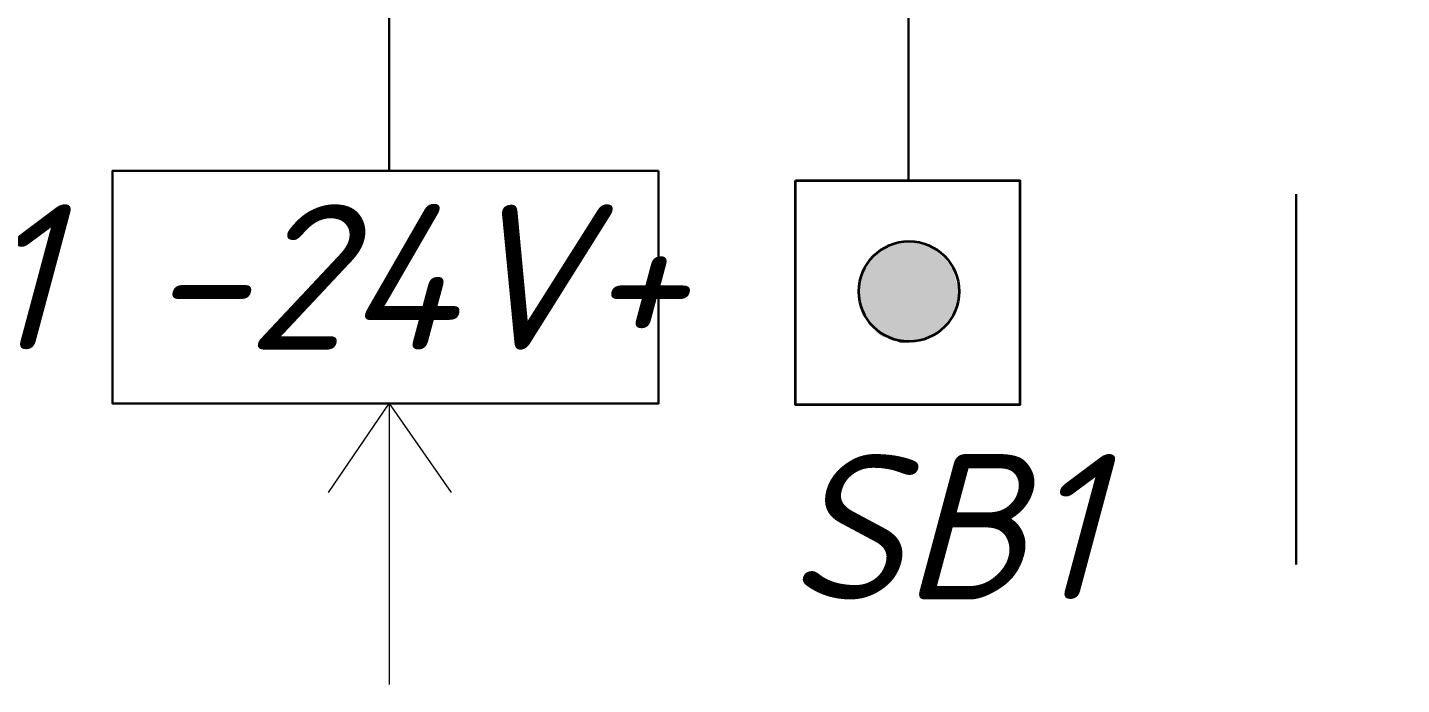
# Model space of a CAD drawing. Extents: x 69141456 to 70100388, y -33501327 to -33101377.
# Drawn here: x 69319816 to 69322173, y -33466158 to -33465030 of the extents above; entities that cross this region are included whole.
import ezdxf
from ezdxf import colors
from ezdxf.entities.mleader import LeaderData, LeaderLine
from ezdxf.math import Vec2, Vec3

# ---------------------------------------------------------------- set-up
doc = ezdxf.new("R2010")
doc.units = 0
doc.header["$LTSCALE"] = 100
for name, color, linetype in [('PDF _Оборудование', 1, 'Continuous'), ('PDF _СС_ЗВ_Кабель', 1, 'Continuous'), ('PDF _СС_Схема', 7, 'Continuous'), ('PDF _Текст', 7, 'Continuous'), ('СС. Текст', 7, 'Continuous')]:
    doc.layers.add(name, color=color, linetype=linetype)
doc.layers.add('PDF _СКУД', color=190, linetype='Continuous', true_color=0x7f00ff)
doc.styles.add('ISOCPEUR', font='isocpeui.ttf', dxfattribs={"height": 250})

msp = doc.modelspace()

# ---------------------------------------------------------------- linework, layer by layer
at = {"layer": 'PDF _Оборудование', "lineweight": 30}
msp.add_lwpolyline([(69320897.9, -33465275.8), (69319961.7, -33465275.8), (69319961.7, -33465675.5), (69320897.9, -33465675.5)], close=True, dxfattribs=at)
at = {"layer": 'PDF _СКУД', "lineweight": 35}
msp.add_lwpolyline([(69321133.4, -33465292.8), (69321518.2, -33465292.8), (69321518.2, -33465677.6), (69321133.4, -33465677.6)], close=True, dxfattribs=at)
msp.add_circle((69321327.9, -33465483.1), 86.1, dxfattribs=at)
at = {"layer": 'PDF _СКУД', "transparency": 33554559}
for points in [[(69321275.8, -33465414), (69321382.1, -33465420.4), (69321269.5, -33465420.4)], [(69321282.2, -33465409.8), (69321375.7, -33465414), (69321275.8, -33465414)], [(69321375.7, -33465414), (69321275.8, -33465414), (69321382.1, -33465420.4)], [(69321290.7, -33465405.5), (69321369.4, -33465409.8), (69321282.2, -33465409.8)], [(69321369.4, -33465409.8), (69321282.2, -33465409.8), (69321375.7, -33465414)], [(69321297.1, -33465403.4), (69321360.9, -33465405.5), (69321290.7, -33465405.5)], [(69321360.9, -33465405.5), (69321290.7, -33465405.5), (69321369.4, -33465409.8)], [(69321307.7, -33465401.2), (69321352.4, -33465403.4), (69321297.1, -33465403.4)], [(69321352.4, -33465403.4), (69321297.1, -33465403.4), (69321360.9, -33465405.5)], [(69321314.1, -33465399.1), (69321346, -33465401.2), (69321307.7, -33465401.2)], [(69321346, -33465401.2), (69321307.7, -33465401.2), (69321352.4, -33465403.4)], [(69321331.1, -33465399.1), (69321335.4, -33465399.1), (69321314.1, -33465399.1)], [(69321335.4, -33465399.1), (69321314.1, -33465399.1), (69321346, -33465401.2)], [(69321254.6, -33465437.4), (69321403.4, -33465445.9), (69321248.2, -33465445.9)], [(69321258.8, -33465431), (69321399.1, -33465437.4), (69321254.6, -33465437.4)], [(69321399.1, -33465437.4), (69321254.6, -33465437.4), (69321403.4, -33465445.9)], [(69321263.1, -33465424.6), (69321392.8, -33465431), (69321258.8, -33465431)], [(69321392.8, -33465431), (69321258.8, -33465431), (69321399.1, -33465437.4)], [(69321269.5, -33465420.4), (69321388.5, -33465424.6), (69321263.1, -33465424.6)], [(69321388.5, -33465424.6), (69321263.1, -33465424.6), (69321392.8, -33465431)], [(69321382.1, -33465420.4), (69321269.5, -33465420.4), (69321388.5, -33465424.6)], [(69321244, -33465460.8), (69321409.8, -33465469.3), (69321241.8, -33465469.3)], [(69321246.1, -33465452.3), (69321407.6, -33465460.8), (69321244, -33465460.8)], [(69321407.6, -33465460.8), (69321244, -33465460.8), (69321409.8, -33465469.3)], [(69321248.2, -33465445.9), (69321405.5, -33465452.3), (69321246.1, -33465452.3)], [(69321405.5, -33465452.3), (69321246.1, -33465452.3), (69321407.6, -33465460.8)], [(69321403.4, -33465445.9), (69321248.2, -33465445.9), (69321405.5, -33465452.3)], [(69321241.8, -33465469.3), (69321411.9, -33465477.8), (69321239.7, -33465477.8)], [(69321411.9, -33465477.8), (69321239.7, -33465477.8), (69321411.9, -33465484.1)], [(69321239.7, -33465477.8), (69321411.9, -33465484.1), (69321239.7, -33465484.1)], [(69321411.9, -33465484.1), (69321239.7, -33465484.1), (69321411.9, -33465492.6)], [(69321239.7, -33465484.1), (69321411.9, -33465492.6), (69321239.7, -33465492.6)], [(69321409.8, -33465469.3), (69321241.8, -33465469.3), (69321411.9, -33465477.8)], [(69321411.9, -33465492.6), (69321239.7, -33465492.6), (69321409.8, -33465501.2)], [(69321239.7, -33465492.6), (69321409.8, -33465501.2), (69321241.8, -33465501.2)], [(69321409.8, -33465501.2), (69321241.8, -33465501.2), (69321407.6, -33465509.7)], [(69321241.8, -33465501.2), (69321407.6, -33465509.7), (69321244, -33465509.7)], [(69321407.6, -33465509.7), (69321244, -33465509.7), (69321405.5, -33465518.2)], [(69321244, -33465509.7), (69321405.5, -33465518.2), (69321246.1, -33465518.2)], [(69321405.5, -33465518.2), (69321246.1, -33465518.2), (69321403.4, -33465524.5)], [(69321246.1, -33465518.2), (69321403.4, -33465524.5), (69321248.2, -33465524.5)], [(69321403.4, -33465524.5), (69321248.2, -33465524.5), (69321399.1, -33465530.9)], [(69321248.2, -33465524.5), (69321399.1, -33465530.9), (69321254.6, -33465530.9)], [(69321399.1, -33465530.9), (69321254.6, -33465530.9), (69321392.8, -33465539.4)], [(69321254.6, -33465530.9), (69321392.8, -33465539.4), (69321258.8, -33465539.4)], [(69321392.8, -33465539.4), (69321258.8, -33465539.4), (69321388.5, -33465543.7)], [(69321258.8, -33465539.4), (69321388.5, -33465543.7), (69321263.1, -33465543.7)], [(69321388.5, -33465543.7), (69321263.1, -33465543.7), (69321382.1, -33465550)], [(69321263.1, -33465543.7), (69321382.1, -33465550), (69321269.5, -33465550)], [(69321382.1, -33465550), (69321269.5, -33465550), (69321375.7, -33465556.4)], [(69321269.5, -33465550), (69321375.7, -33465556.4), (69321275.8, -33465556.4)], [(69321375.7, -33465556.4), (69321275.8, -33465556.4), (69321369.4, -33465560.7)], [(69321275.8, -33465556.4), (69321369.4, -33465560.7), (69321282.2, -33465560.7)], [(69321369.4, -33465560.7), (69321282.2, -33465560.7), (69321360.9, -33465562.8)], [(69321282.2, -33465560.7), (69321360.9, -33465562.8), (69321290.7, -33465562.8)], [(69321360.9, -33465562.8), (69321290.7, -33465562.8), (69321352.4, -33465567)], [(69321290.7, -33465562.8), (69321352.4, -33465567), (69321297.1, -33465567)], [(69321352.4, -33465567), (69321297.1, -33465567), (69321346, -33465569.2)], [(69321297.1, -33465567), (69321346, -33465569.2), (69321307.7, -33465569.2)], [(69321307.7, -33465569.2), (69321314.1, -33465571.3), (69321335.4, -33465571.3)], [(69321307.7, -33465569.2), (69321346, -33465569.2), (69321335.4, -33465571.3)], [(69321314.1, -33465571.3), (69321335.4, -33465571.3), (69321331.1, -33465571.3)]]:
    msp.add_solid(points, dxfattribs=at)
at = {"layer": 'PDF _СС_ЗВ_Кабель', "lineweight": 30}
msp.add_lwpolyline([(69321326.9, -33465292.8), (69321326.9, -33464742.3), (69321862.5, -33464742.3), (69321862.5, -33463807)], dxfattribs=at)
at = {"layer": 'PDF _СС_Схема', "color": 1, "lineweight": 30}
msp.add_lwpolyline([(69320436.2, -33465275.8), (69320436.2, -33464483), (69321754.1, -33464483), (69321754.1, -33463807)], dxfattribs=at)
at = {"layer": 'PDF _СС_Схема', "lineweight": 30}
msp.add_lwpolyline([(69321992.2, -33465316.2), (69321992.2, -33465951.8)], dxfattribs=at)
at = {"layer": 'PDF _СС_Схема', "color": 1, "lineweight": 0}
for points in [[(69320332.1, -33465828.5), (69320436.2, -33465675.5), (69320436.2, -33466158)], [(69320436.2, -33465675.5), (69320542.5, -33465828.5)]]:
    msp.add_lwpolyline(points, dxfattribs=at)

# ---------------------------------------------------------------- texts
at = {"layer": 'PDF _Текст', "char_height": 249.573, "attachment_point": 7, "style": 'ISOCPEUR'}
for s, insert in [('{\\fISOCPEUR|b0|i1|c204|p34;БП1 -24V+}', (69319311.2, -33465583.1)), ('{\\fISOCPEUR|b0|i1|c204|p34;SB1}', (69321118.2, -33466011.8))]:
    msp.add_mtext(s, dxfattribs=dict(at, insert=insert))

# ---------------------------------------------------------------- leaders
at = {"layer": 'СС. Текст', "lineweight": 0}
ml = msp.add_multileader_mtext('Standard', dxfattribs=at)
ml.set_content('ЗС1.1', color=7, style='ISOCPEUR')
ml.set_leader_properties(color=256)
ml.build(insert=Vec2(0, 0))
ml.multileader.update_dxf_attribs({"text_left_attachment_type": 6, "text_right_attachment_type": 6, "dogleg_length": 0.1, "arrow_head_size": 0, "scale": 100})
ctx = ml.context
ctx.base_point, ctx.scale, ctx.char_height, ctx.arrow_head_size, ctx.landing_gap_size, ctx.plane_origin = Vec3(69317434.9, -33465935.3), 100, 250, 0, 0, Vec3(69316327.6, -33466353.8)
ctx.left_attachment, ctx.right_attachment, ctx.text_align_type = 6, 6, 1
notes = []
notes.append((ctx, [(1, (1, 1, 0), (69318198, -33465935.3), (-1, 0), 10, [(0, [(69318629.4, -33465488.9)], 0, [])])]))
ctx.mtext.insert, ctx.mtext.width, ctx.mtext.defined_height, ctx.mtext.alignment, ctx.mtext.flow_direction = Vec3(69317811.4, -33465635.3), 2756.185, 416.7, 2, 5
for ctx, leaders in notes:
    for number, flags, end, landing, length, lines in leaders:
        leader = LeaderData()
        leader.index, (leader.has_last_leader_line, leader.has_dogleg_vector, leader.attachment_direction) = number, flags
        leader.last_leader_point, leader.dogleg_vector, leader.dogleg_length = Vec3(end), Vec3(landing), length
        for number, points, colour, breaks in lines:
            line = LeaderLine()
            line.index, line.vertices, line.color, line.breaks = number, Vec3.list(points), colors.encode_raw_color(colour), breaks
            leader.lines.append(line)
        ctx.leaders.append(leader)

doc.saveas('drawing.dxf')
